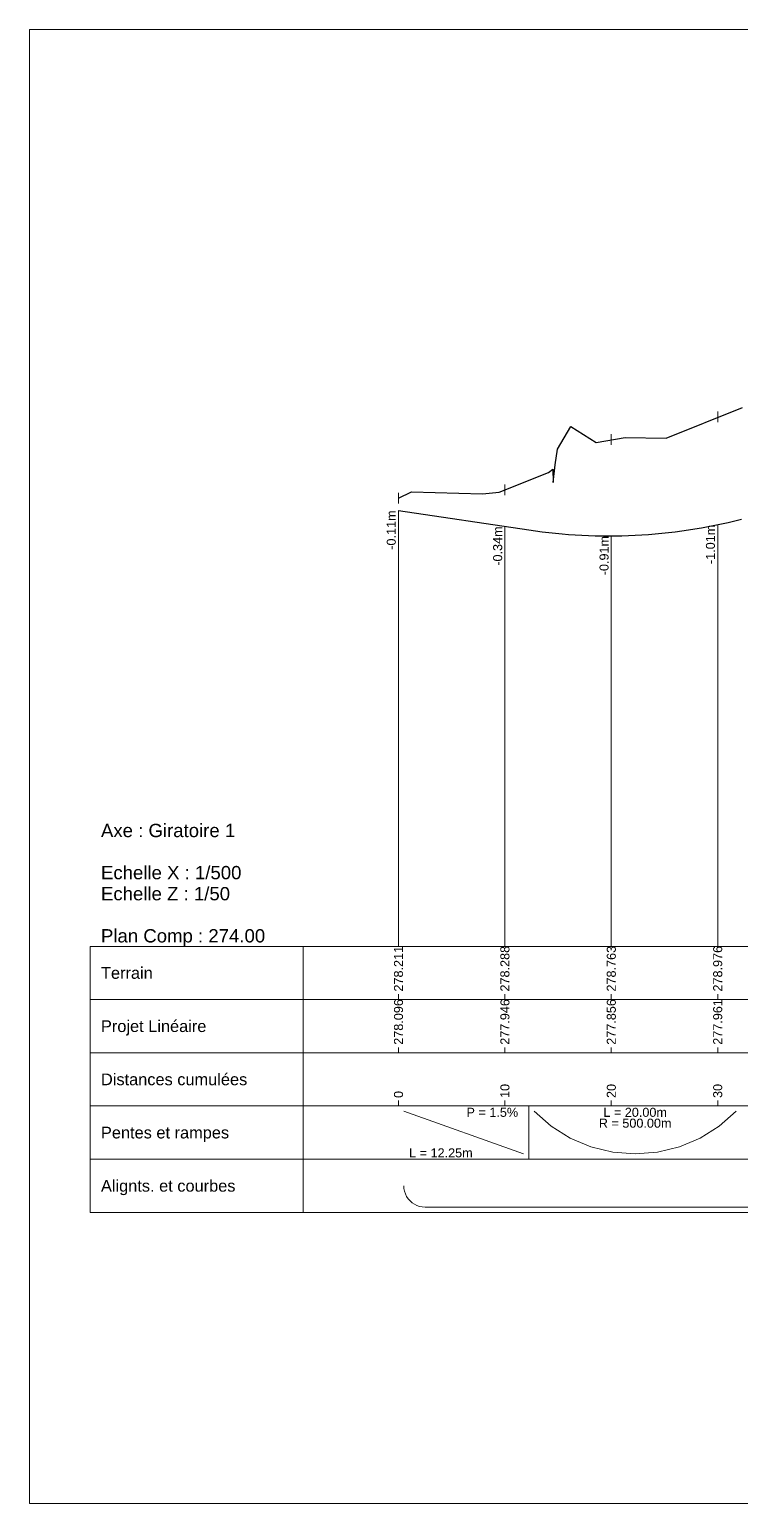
# Model space of a CAD drawing. Extents: x -67 to 3544, y -3197 to 656.
# Drawn here: x 2374.9 to 2441.8, y 16.6 to 155.1 of the extents above; entities that cross this region are included whole.
import ezdxf
from ezdxf.enums import TextEntityAlignment as Align

# ---------------------------------------------------------------- set-up
doc = ezdxf.new("R2010")
doc.units = 0
doc.layers.get('0').update_dxf_attribs({"lineweight": 0})
for name, color, linetype, lineweight in [('Route - Giratoire 1+ - PL - Cartouche', 7, 'Continuous', 0), ('Route - Giratoire 1+ - PL - Cotation', 7, 'Continuous', 0), ('Route - Giratoire 1+ - PL - Projet Linéaire', 7, 'Continuous', 0), ('Route - Giratoire 1+ - PL - Terrain', 3, 'Continuous', 0)]:
    doc.layers.add(name, color=color, linetype=linetype, lineweight=lineweight)
doc.styles.add('CoteHor', font='arial.ttf', dxfattribs={"height": 0.0022})
doc.styles.add('CoteHorA', font='arial.ttf', dxfattribs={"height": 0.0022})
doc.styles.add('CoteHorB', font='arial.ttf', dxfattribs={"height": 0.0022})
doc.styles.add('CoteHorC', font='arial.ttf', dxfattribs={"height": 0.0022})
doc.styles.add('CoteHorD', font='arial.ttf', dxfattribs={"height": 0.0022})
doc.styles.add('CoteTitre', font='arial.ttf', dxfattribs={"height": 0.0017})
doc.styles.add('CoteVert', font='arial.ttf', dxfattribs={"height": 0.0017})
doc.styles.add('CoteVertA', font='arial.ttf', dxfattribs={"height": 0.0017})
doc.styles.add('CoteVertB', font='arial.ttf', dxfattribs={"height": 0.0017})
doc.styles.add('ProfilCartouche', font='arial.ttf', dxfattribs={"height": 0.0025})

msp = doc.modelspace()

# ---------------------------------------------------------------- linework, layer by layer
at = {"color": 7, "linetype": 'Continuous', "lineweight": 0}
msp.add_line((2380.59271, 43.91728), (2380.59271, 68.91728), dxfattribs=at)
msp.add_lwpolyline([(2374.87364, 155.0645), (2574.87364, 155.0645), (2574.87364, 16.5645), (2374.87364, 16.5645)], close=True)
at = {"layer": 'Route - Giratoire 1+ - PL - Cotation', "color": 7, "linetype": 'Continuous'}
for p, q in [((2439.55414, 118.17643), (2439.55414, 119.17643)), ((2429.55414, 116.04594), (2429.55414, 117.04594)), ((2419.55414, 111.29802), (2419.55414, 112.29802)), ((2409.55414, 110.52366), (2409.55414, 111.52366)), ((2409.55414, 68.91728), (2409.55414, 109.87641)), ((2419.55414, 68.91728), (2419.55414, 108.37641)), ((2439.55414, 68.91728), (2439.55414, 108.5295)), ((2429.55414, 68.91728), (2429.55414, 107.47805)), ((2569.15457, 68.91728), (2380.59271, 68.91728)), ((2400.59271, 68.91728), (2400.59271, 43.91728)), ((2569.15457, 63.91728), (2380.59271, 63.91728)), ((2569.15457, 58.91728), (2380.59271, 58.91728)), ((2409.55414, 54.41728), (2409.55414, 53.91728)), ((2419.55414, 54.41728), (2419.55414, 53.91728)), ((2429.55414, 54.41728), (2429.55414, 53.91728)), ((2439.55414, 54.41728), (2439.55414, 53.91728)), ((2569.15457, 53.91728), (2380.59271, 53.91728)), ((2421.29827, 49.41728), (2410.05414, 53.41728)), ((2421.79827, 53.91728), (2421.79827, 48.91728)), ((2422.29827, 53.41728), (2423.89143, 52.027)), ((2439.70036, 52.027), (2441.29352, 53.41728)), ((2423.89143, 52.027), (2425.68512, 50.90729)), ((2437.90668, 50.90729), (2439.70036, 52.027)), ((2425.68512, 50.90729), (2427.63383, 50.08658)), ((2427.63383, 50.08658), (2429.68813, 49.58567)), ((2433.90367, 49.58567), (2435.95796, 50.08658)), ((2435.95796, 50.08658), (2437.90668, 50.90729)), ((2569.15457, 48.91728), (2380.59271, 48.91728)), ((2429.68813, 49.58567), (2431.7959, 49.41728)), ((2431.7959, 49.41728), (2433.90367, 49.58567)), ((2410.05414, 46.41728), (2410.07125, 46.15622)), ((2410.07125, 46.15622), (2410.12229, 45.89964)), ((2410.12229, 45.89964), (2410.20638, 45.65191)), ((2410.20638, 45.65191), (2410.32209, 45.41728)), ((2410.32209, 45.41728), (2410.46744, 45.19976)), ((2410.46744, 45.19976), (2410.63993, 45.00306)), ((2410.63993, 45.00306), (2410.83662, 44.83057)), ((2410.83662, 44.83057), (2411.05414, 44.68523)), ((2411.05414, 44.68523), (2411.28878, 44.56952)), ((2411.28878, 44.56952), (2411.53651, 44.48543)), ((2411.53651, 44.48543), (2411.79309, 44.43439)), ((2411.79309, 44.43439), (2412.05414, 44.41728)), ((2412.05414, 44.41728), (2564.13128, 44.41728)), ((2569.15457, 43.91728), (2380.59271, 43.91728))]:
    msp.add_line(p, q, dxfattribs=at)
at = {"layer": 'Route - Giratoire 1+ - PL - Cotation', "color": 114, "linetype": 'Continuous'}
for p, q in [((2409.55414, 64.41728), (2409.55414, 63.91728)), ((2419.55414, 64.41728), (2419.55414, 63.91728)), ((2429.55414, 64.41728), (2429.55414, 63.91728)), ((2439.55414, 64.41728), (2439.55414, 63.91728))]:
    msp.add_line(p, q, dxfattribs=at)
at = {"layer": 'Route - Giratoire 1+ - PL - Cotation', "linetype": 'Continuous'}
for p, q in [((2409.55414, 59.41728), (2409.55414, 58.91728)), ((2419.55414, 59.41728), (2419.55414, 58.91728)), ((2429.55414, 59.41728), (2429.55414, 58.91728)), ((2439.55414, 59.41728), (2439.55414, 58.91728))]:
    msp.add_line(p, q, dxfattribs=at)
at = {"layer": 'Route - Giratoire 1+ - PL - Projet Linéaire', "color": 1, "linetype": 'Continuous', "lineweight": 30}
msp.add_line((2409.55414, 109.87641), (2421.79827, 108.03979), dxfattribs=at)
msp.add_ellipse((2429.29743, 5107.47739), major_axis=(0, -5000), ratio=0.100000001, start_param=6.268186432, end_param=6.3081801, dxfattribs=at)
at = {"layer": 'Route - Giratoire 1+ - PL - Terrain', "color": 114, "linetype": 'Continuous', "lineweight": 30, "flags": 128}
msp.add_lwpolyline([(2409.55414, 111.02366), (2410.77419, 111.61794), (2417.44747, 111.42989), (2419.02613, 111.5801), (2423.66759, 113.44942), (2424.04768, 113.75384), (2424.0909, 112.49965), (2424.27687, 114.1572), (2424.50446, 115.63704), (2425.76053, 117.76396), (2428.13872, 116.24696), (2430.86612, 116.71206), (2434.7045, 116.67622), (2441.88047, 119.5595)], dxfattribs=at)

# ---------------------------------------------------------------- texts
at = {"layer": 'Route - Giratoire 1+ - PL - Cartouche', "style": 'ProfilCartouche'}
for s, p in [('Axe : Giratoire 1', (2381.59271, 79.80269)), ('Echelle X : 1/500', (2381.59271, 75.84436)), ('Echelle Z : 1/50', (2381.59271, 73.86519)), ('Plan Comp : 274.00', (2381.59271, 69.90686))]:
    msp.add_text(s, height=1.25, dxfattribs=at).set_placement(p, align=Align.MIDDLE_LEFT)
at = {"layer": 'Route - Giratoire 1+ - PL - Cotation', "color": 7, "style": 'CoteVertB'}
for s, p in [('-0.11m', (2409.55414, 109.87641)), ('-0.34m', (2419.55414, 108.37641)), ('-1.01m', (2439.55414, 108.5295)), ('-0.91m', (2429.55414, 107.47805))]:
    msp.add_text(s, height=0.85, rotation=90, dxfattribs=at).set_placement(p, align=Align.BOTTOM_RIGHT)
at = {"layer": 'Route - Giratoire 1+ - PL - Cotation', "color": 114, "style": 'CoteVert'}
for s, p in [('278.211', (2409.55414, 64.66728)), ('278.288', (2419.55414, 64.66728)), ('278.763', (2429.55414, 64.66728)), ('278.976', (2439.55414, 64.66728))]:
    msp.add_text(s, height=0.85, rotation=90, dxfattribs=at).set_placement(p, align=Align.MIDDLE_LEFT)
at = {"layer": 'Route - Giratoire 1+ - PL - Cotation', "color": 114, "style": 'CoteHor'}
msp.add_text('Terrain', height=1.1, dxfattribs=at).set_placement((2381.59271, 66.41728), align=Align.MIDDLE_LEFT)
at = {"layer": 'Route - Giratoire 1+ - PL - Cotation', "style": 'CoteVertA'}
for s, p in [('278.096', (2409.55414, 59.66728)), ('277.946', (2419.55414, 59.66728)), ('277.856', (2429.55414, 59.66728)), ('277.961', (2439.55414, 59.66728))]:
    msp.add_text(s, height=0.85, rotation=90, dxfattribs=at).set_placement(p, align=Align.MIDDLE_LEFT)
at = {"layer": 'Route - Giratoire 1+ - PL - Cotation', "style": 'CoteHorA'}
msp.add_text('Projet Linéaire', height=1.1, dxfattribs=at).set_placement((2381.59271, 61.41728), align=Align.MIDDLE_LEFT)
at = {"layer": 'Route - Giratoire 1+ - PL - Cotation', "color": 7}
for s, style, p in [('Distances cumulées', 'CoteHorB', (2381.59271, 56.41728)), ('Pentes et rampes', 'CoteHorC', (2381.59271, 51.41728)), ('Alignts. et courbes', 'CoteHorD', (2381.59271, 46.41728))]:
    msp.add_text(s, height=1.1, dxfattribs=dict(at, style=style)).set_placement(p, align=Align.MIDDLE_LEFT)
at = {"layer": 'Route - Giratoire 1+ - PL - Cotation', "color": 7, "style": 'CoteVertA'}
for s, p in [('10', (2419.55414, 54.66728)), ('20', (2429.55414, 54.66728)), ('30', (2439.55414, 54.66728)), ('0', (2409.55414, 54.66728))]:
    msp.add_text(s, height=0.85, rotation=90, dxfattribs=at).set_placement(p, align=Align.MIDDLE_LEFT)
at = {"layer": 'Route - Giratoire 1+ - PL - Cotation', "color": 7, "style": 'CoteTitre'}
msp.add_text('P = 1.5%', height=0.85, dxfattribs=at).set_placement((2420.79827, 53.74728), align=Align.TOP_RIGHT)
for s, p in [('R = 500.00m', (2431.7959, 52.72728)), ('L = 20.00m', (2431.7959, 53.74728))]:
    msp.add_text(s, height=0.85, dxfattribs=at).set_placement(p, align=Align.TOP_CENTER)
msp.add_text('L = 12.25m', height=0.85, dxfattribs=at).set_placement((2410.55414, 49.08728))

doc.saveas('drawing.dxf')
